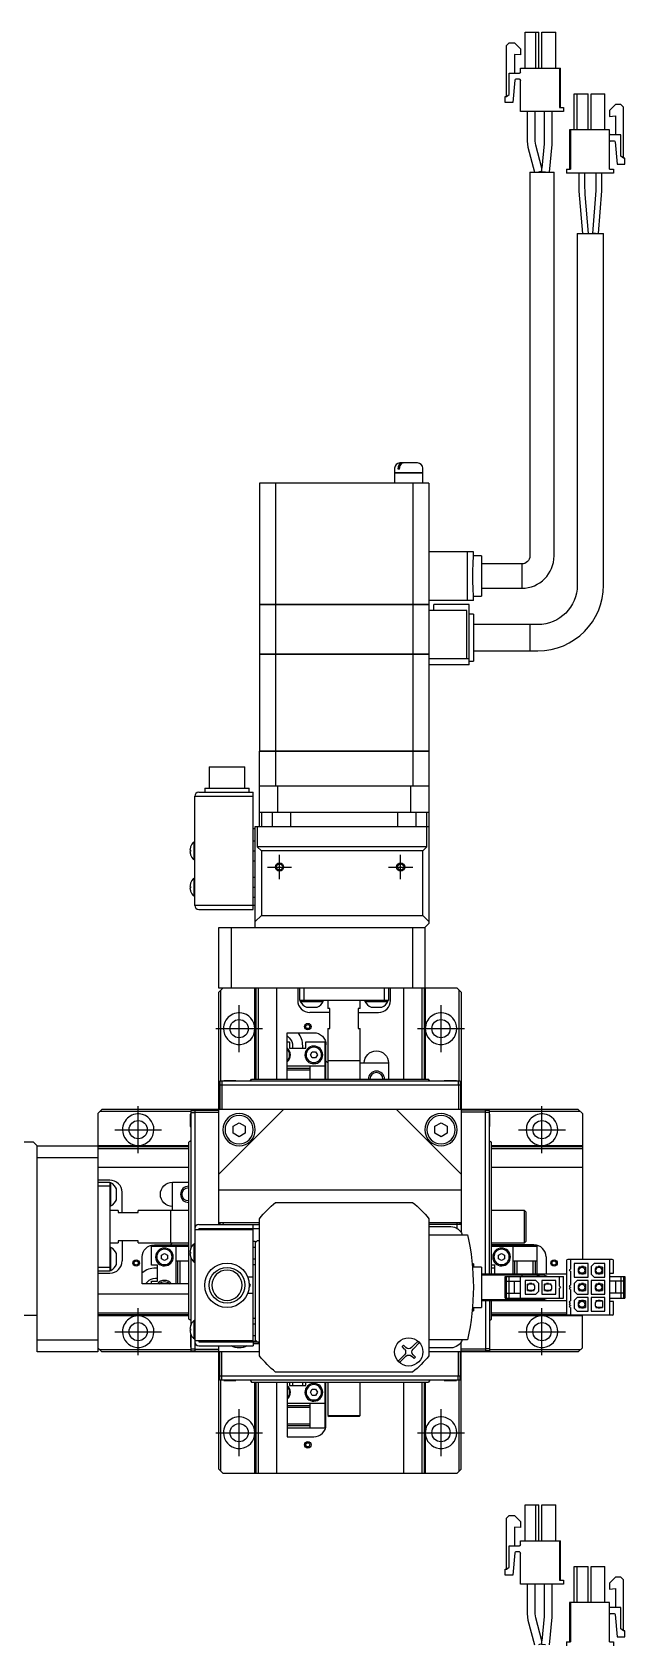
# Model space of a CAD drawing. Extents: x 0 to 1495, y -8 to 1173.
# Drawn here: x 587.5 to 734.2, y 774.3 to 1173.3 of the extents above; entities that cross this region are included whole.
import ezdxf

# ---------------------------------------------------------------- set-up
doc = ezdxf.new("R2010")
doc.units = 0
doc.header["$LTSCALE"] = 0.5
doc.linetypes.add('CENTER', pattern=[50.8, 31.75, -6.35, 6.35, -6.35])
for name, color, linetype in [('MSM_CENTER', 1, 'CENTER'), ('MSM_CONTINUOUS', 7, 'CONTINUOUS'), ('MSM_NARROW', 5, 'CONTINUOUS')]:
    doc.layers.add(name, color=color, linetype=linetype)

msp = doc.modelspace()

# ---------------------------------------------------------------- linework, layer by layer
at = {"layer": 'MSM_CENTER'}
for p, q in [((645.72, 966.73), (651.72, 966.73)), ((648.72, 963.73), (648.72, 969.73)), ((675.72, 966.73), (681.72, 966.73)), ((678.72, 963.73), (678.72, 969.73)), ((638.72, 920.93), (638.72, 932.53)), ((688.72, 920.93), (688.72, 932.53)), ((632.92, 926.73), (644.52, 926.73)), ((682.92, 926.73), (694.52, 926.73)), ((613.72, 895.93), (613.72, 907.53)), ((713.72, 895.93), (713.72, 907.53)), ((607.92, 901.73), (619.52, 901.73)), ((707.92, 901.73), (719.52, 901.73)), ((613.72, 845.93), (613.72, 857.53)), ((713.72, 845.93), (713.72, 857.53)), ((607.92, 851.73), (619.52, 851.73)), ((707.92, 851.73), (719.52, 851.73)), ((638.72, 820.93), (638.72, 832.53)), ((688.72, 820.93), (688.72, 832.53)), ((632.92, 826.73), (644.52, 826.73)), ((682.92, 826.73), (694.52, 826.73))]:
    msp.add_line(p, q, dxfattribs=at)
at = {"layer": 'MSM_CONTINUOUS'}
for p, q in [((709.52, 1164.43), (709.52, 1173.33)), ((709.52, 1164.43), (709.52, 1173.33)), ((709.52, 1173.33), (712.92, 1173.33)), ((712.17, 1164.43), (712.17, 1173.33)), ((712.92, 1164.43), (712.92, 1173.33)), ((713.72, 1164.43), (713.72, 1173.33)), ((713.72, 1164.43), (713.72, 1173.33)), ((713.72, 1173.33), (717.12, 1173.33)), ((717.12, 1164.43), (717.12, 1173.33)), ((704.92, 1170.03), (705.62, 1170.73)), ((704.92, 1170.03), (705.62, 1170.73)), ((704.92, 1157.43), (704.92, 1170.03)), ((704.92, 1157.43), (704.92, 1170.03)), ((705.62, 1170.73), (706.92, 1170.73)), ((706.92, 1170.73), (708.42, 1169.23)), ((708.42, 1167.73), (706.92, 1167.86)), ((706.92, 1167.86), (706.92, 1163.18)), ((708.42, 1167.73), (706.92, 1167.86)), ((708.42, 1169.23), (708.42, 1167.73)), ((705.62, 1157.93), (705.62, 1163.18)), ((705.62, 1163.18), (708.12, 1163.18)), ((705.62, 1157.93), (705.62, 1163.18)), ((707.03, 1161.49), (706.54, 1155.93)), ((708.12, 1161.68), (707.22, 1161.68)), ((708.42, 1163.48), (708.42, 1164.43)), ((708.42, 1164.43), (718.27, 1164.43)), ((708.42, 1163.48), (708.42, 1164.43)), ((708.42, 1163.48), (708.42, 1163.47)), ((708.42, 1153.73), (708.42, 1161.38)), ((708.42, 1161.38), (708.42, 1161.38)), ((708.42, 1153.73), (708.42, 1161.38)), ((718.02, 1164.43), (718.02, 1154.73)), ((718.27, 1154.73), (718.27, 1164.43)), ((704.62, 1155.93), (704.62, 1157.43)), ((704.62, 1157.43), (704.92, 1157.43)), ((704.62, 1155.93), (704.62, 1157.43)), ((704.92, 1157.43), (705.62, 1157.93)), ((704.92, 1157.43), (705.62, 1157.93)), ((721.72, 1158.08), (725.12, 1158.08)), ((721.72, 1149.18), (721.72, 1158.08)), ((722.47, 1149.18), (722.47, 1158.08)), ((725.12, 1149.18), (725.12, 1158.08)), ((725.92, 1158.08), (729.32, 1158.08)), ((725.92, 1149.18), (725.92, 1158.08)), ((729.32, 1149.18), (729.32, 1158.08)), ((706.54, 1155.93), (704.62, 1155.93)), ((719.02, 1153.73), (708.42, 1153.73)), ((710.05, 1153.73), (710.05, 1146.37)), ((712.05, 1146.37), (712.05, 1153.73)), ((714.25, 1153.73), (714.25, 1145.82)), ((716.25, 1145.82), (716.25, 1153.73)), ((718.02, 1154.73), (719.02, 1154.73)), ((719.02, 1154.73), (719.02, 1153.73)), ((731.92, 1155.48), (730.42, 1153.98)), ((730.42, 1153.98), (730.42, 1152.48)), ((733.22, 1155.48), (731.92, 1155.48)), ((733.92, 1154.78), (733.22, 1155.48)), ((733.92, 1142.18), (733.92, 1154.78)), ((730.42, 1152.48), (731.92, 1152.61)), ((731.92, 1152.61), (731.92, 1147.93)), ((710.05, 1146.37), (710.24, 1144.85)), ((712.18, 1145.36), (712.05, 1146.37)), ((713.66, 1139.67), (712.18, 1145.36)), ((714.25, 1145.73), (713.66, 1139.67)), ((714.25, 1145.82), (714.25, 1145.73)), ((715.58, 1138.73), (716.24, 1145.53)), ((716.24, 1145.53), (716.25, 1145.82)), ((730.42, 1149.18), (720.57, 1149.18)), ((720.57, 1149.18), (720.57, 1139.48)), ((720.82, 1149.18), (720.82, 1139.48)), ((730.42, 1139.48), (730.42, 1149.18)), ((733.22, 1147.93), (730.72, 1147.93)), ((730.72, 1146.43), (731.62, 1146.43)), ((731.82, 1146.24), (732.31, 1140.68)), ((733.22, 1142.68), (733.22, 1147.93)), ((710.24, 1144.85), (711.84, 1138.73)), ((733.92, 1142.18), (733.22, 1142.68)), ((734.22, 1142.18), (733.92, 1142.18)), ((734.22, 1140.68), (734.22, 1142.18)), ((710.72, 1138.73), (716.72, 1138.73)), ((710.72, 1138.73), (710.72, 1043.73)), ((713.72, 1138.95), (712.87, 1138.73)), ((713.59, 1138.91), (713.58, 1138.82)), ((714.57, 1138.73), (713.58, 1138.82)), ((713.72, 1138.95), (713.66, 1139.67)), ((716.72, 1043.73), (716.72, 1138.73)), ((719.82, 1139.48), (720.82, 1139.48)), ((719.82, 1139.48), (719.82, 1138.48)), ((731.42, 1138.48), (719.82, 1138.48)), ((722.85, 1138.48), (722.85, 1134.87)), ((724.35, 1135.85), (724.35, 1138.48)), ((727.05, 1138.48), (727.05, 1134.85)), ((728.55, 1134.85), (728.55, 1138.48)), ((730.42, 1139.48), (731.42, 1139.48)), ((731.42, 1139.48), (731.42, 1138.48)), ((732.31, 1140.68), (734.22, 1140.68)), ((722.88, 1134.02), (723.72, 1123.48)), ((724.45, 1133.21), (724.35, 1135.85)), ((727.02, 1134.16), (726.23, 1123.53)), ((727.73, 1123.48), (728.52, 1134.05)), ((725.22, 1123.53), (724.45, 1133.21)), ((722.47, 1123.48), (728.97, 1123.48)), ((722.47, 1123.48), (722.47, 1036.48)), ((726.97, 1123.48), (726.23, 1123.53)), ((726.23, 1123.53), (726.25, 1123.48)), ((728.97, 1036.48), (728.97, 1123.48)), ((682.92, 1066.73), (678.52, 1066.73)), ((685.72, 1061.73), (643.72, 1061.73)), ((643.72, 1061.73), (643.72, 1031.78)), ((647.75, 1061.73), (647.75, 1031.78)), ((677.22, 1065.43), (677.22, 1064.28)), ((684.22, 1064.28), (677.22, 1064.28)), ((684.22, 1064.23), (677.22, 1064.23)), ((677.22, 1064.23), (677.22, 1061.73)), ((677.27, 1064.28), (677.27, 1064.23)), ((678.08, 1065.23), (678.08, 1065.43)), ((678.43, 1065.23), (678.08, 1065.23)), ((678.43, 1065.23), (678.43, 1065.43)), ((681.7, 1061.73), (681.7, 1031.78)), ((684.17, 1064.23), (684.17, 1064.28)), ((684.22, 1064.28), (684.22, 1065.43)), ((684.22, 1061.73), (684.22, 1064.23)), ((685.72, 1061.73), (685.72, 1031.78)), ((696.72, 1044.73), (685.72, 1044.73)), ((695.29, 1032.73), (695.29, 1044.73)), ((696.72, 1043.73), (696.72, 1044.73)), ((698.72, 1043.73), (696.72, 1043.73)), ((698.72, 1043.73), (698.72, 1033.73)), ((708.72, 1041.73), (698.72, 1041.73)), ((708.72, 1041.73), (708.72, 1035.73)), ((696.72, 1032.73), (696.72, 1033.73)), ((696.72, 1033.73), (698.72, 1033.73)), ((698.72, 1035.73), (708.72, 1035.73)), ((643.72, 1031.78), (685.72, 1031.78)), ((643.72, 1031.73), (643.72, 1019.48)), ((643.72, 1031.73), (685.72, 1031.73)), ((643.77, 1031.78), (643.77, 1031.73)), ((647.75, 1031.73), (647.75, 1019.48)), ((648.01, 1031.78), (648.01, 1031.73)), ((681.44, 1031.78), (681.44, 1031.73)), ((681.7, 1031.73), (681.7, 1019.48)), ((685.67, 1031.78), (685.67, 1031.73)), ((696.72, 1032.73), (685.72, 1032.73)), ((685.72, 1031.73), (685.72, 995.48)), ((695.12, 1030.23), (685.72, 1030.23)), ((695.72, 1031.73), (686.92, 1031.73)), ((686.92, 1030.23), (686.92, 1031.73)), ((695.12, 1018.23), (695.12, 1030.23)), ((695.72, 1016.73), (695.72, 1031.73)), ((696.72, 1029.3), (695.72, 1029.3)), ((696.72, 1029.3), (696.72, 1017.66)), ((712.72, 1026.73), (696.72, 1026.73)), ((710.72, 1026.73), (710.72, 1020.23)), ((643.72, 1019.48), (685.72, 1019.48)), ((643.72, 1019.43), (643.72, 995.48)), ((643.72, 1019.43), (685.72, 1019.43)), ((643.77, 1019.48), (643.77, 1019.43)), ((647.75, 1019.43), (647.75, 995.48)), ((648.01, 1019.48), (648.01, 1019.43)), ((681.44, 1019.48), (681.44, 1019.43)), ((681.7, 1019.43), (681.7, 995.48)), ((685.67, 1019.48), (685.67, 1019.43)), ((695.72, 1018.23), (685.72, 1018.23)), ((695.72, 1017.66), (696.72, 1017.66)), ((696.72, 1020.23), (712.72, 1020.23)), ((695.72, 1016.73), (685.72, 1016.73)), ((643.72, 995.48), (685.72, 995.48)), ((643.72, 995.43), (685.72, 995.43)), ((643.72, 976.73), (643.72, 995.43)), ((643.77, 995.48), (643.77, 995.43)), ((647.75, 995.43), (647.75, 986.73)), ((648.01, 995.48), (648.01, 995.43)), ((681.44, 995.48), (681.44, 995.43)), ((681.7, 995.43), (681.7, 986.73)), ((685.67, 995.48), (685.67, 995.43)), ((685.72, 995.43), (685.72, 952.73)), ((631.3, 991.53), (640.15, 991.53)), ((631.3, 991.53), (631.3, 986.23)), ((640.15, 986.23), (640.15, 991.53)), ((630.22, 986.23), (641.22, 986.23)), ((630.22, 986.23), (630.22, 985.23)), ((641.22, 985.23), (641.22, 986.23)), ((685.72, 986.73), (643.72, 986.73)), ((648.22, 986.73), (648.22, 980.23)), ((681.22, 980.23), (681.22, 986.73)), ((627.72, 957.23), (627.72, 984.23)), ((627.72, 984.23), (642.22, 984.23)), ((628.72, 985.23), (642.22, 985.23)), ((642.22, 956.23), (642.22, 985.23)), ((685.72, 980.23), (643.72, 980.23)), ((644.22, 980.23), (644.22, 976.73)), ((646.99, 976.73), (646.99, 980.23)), ((651.46, 980.23), (651.46, 976.73)), ((677.99, 976.73), (677.99, 980.23)), ((682.46, 980.23), (682.46, 976.73)), ((685.22, 971.73), (685.22, 980.23)), ((642.22, 976.23), (642.72, 976.23)), ((642.72, 976.73), (685.72, 976.73)), ((642.72, 951.73), (642.72, 976.73)), ((643.22, 976.73), (643.22, 971.73)), ((626.54, 970.91), (626.69, 970.91)), ((626.69, 970.55), (626.54, 970.55)), ((626.69, 971.7), (626.69, 971.7)), ((626.69, 970.91), (626.69, 970.55)), ((626.69, 969.75), (626.69, 969.75)), ((627.54, 968.48), (627.54, 972.98)), ((627.72, 972.98), (627.54, 972.98)), ((642.22, 973.23), (642.72, 973.23)), ((642.22, 970.73), (642.72, 970.73)), ((643.22, 971.73), (644.22, 970.73)), ((685.22, 971.73), (643.22, 971.73)), ((644.22, 970.73), (644.22, 954.73)), ((684.22, 970.73), (644.22, 970.73)), ((684.22, 970.73), (685.22, 971.73)), ((684.22, 954.73), (684.22, 970.73)), ((627.54, 968.48), (627.72, 968.48)), ((642.22, 968.23), (642.72, 968.23)), ((626.54, 961.91), (626.69, 961.91)), ((626.69, 962.7), (626.69, 962.7)), ((626.69, 961.91), (626.69, 961.55)), ((627.54, 959.48), (627.54, 963.98)), ((627.72, 963.98), (627.54, 963.98)), ((642.22, 964.23), (642.72, 964.23)), ((626.69, 961.55), (626.54, 961.55)), ((626.69, 960.75), (626.69, 960.75)), ((627.54, 959.48), (627.72, 959.48)), ((642.22, 961.73), (642.72, 961.73)), ((642.22, 959.23), (642.72, 959.23)), ((642.72, 957.23), (627.72, 957.23)), ((628.72, 956.23), (642.22, 956.23)), ((642.72, 953.23), (644.22, 954.73)), ((644.22, 954.73), (684.22, 954.73)), ((684.22, 954.73), (685.72, 953.23)), ((633.72, 936.73), (633.72, 951.73)), ((633.72, 951.73), (684.72, 951.73)), ((636.72, 951.73), (636.72, 936.73)), ((681.72, 936.73), (681.72, 951.73)), ((684.72, 951.73), (685.72, 952.73)), ((684.72, 951.73), (684.72, 936.73)), ((692.72, 936.73), (633.72, 936.73)), ((634.72, 936.73), (633.72, 935.73)), ((633.72, 878.23), (633.72, 935.73)), ((634.22, 913.73), (634.22, 936.23)), ((642.62, 914.23), (642.62, 936.73)), ((642.92, 914.23), (642.92, 936.73)), ((643.43, 936.73), (643.43, 914.23)), ((648.02, 914.23), (648.02, 936.73)), ((653.22, 936.73), (653.22, 933.73)), ((653.72, 933.73), (653.72, 936.73)), ((654.72, 936.73), (654.72, 933.73)), ((674.72, 933.73), (674.72, 936.73)), ((675.72, 936.73), (675.72, 933.73)), ((676.22, 933.73), (676.22, 936.73)), ((679.43, 936.73), (679.43, 914.23)), ((684.02, 914.23), (684.02, 936.73)), ((684.52, 936.73), (684.52, 914.23)), ((684.82, 936.73), (684.82, 914.23)), ((693.72, 935.73), (692.72, 936.73)), ((693.22, 913.73), (693.22, 936.23)), ((693.72, 935.73), (693.72, 876.25)), ((675.72, 933.73), (653.72, 933.73)), ((653.87, 933.73), (653.87, 933.48)), ((653.87, 933.48), (659.57, 933.48)), ((655.39, 932.08), (658.06, 932.08)), ((661.22, 930.73), (656.22, 930.73)), ((659.57, 933.48), (659.57, 933.73)), ((660.72, 933.73), (660.72, 931.73)), ((661.22, 931.73), (660.72, 931.73)), ((661.22, 926.73), (661.22, 931.73)), ((668.72, 931.73), (668.22, 931.73)), ((668.22, 931.73), (668.22, 926.73)), ((668.22, 930.73), (673.22, 930.73)), ((668.72, 931.73), (668.72, 933.73)), ((669.87, 933.73), (669.87, 933.48)), ((669.87, 933.48), (675.57, 933.48)), ((671.39, 932.08), (674.06, 932.08)), ((675.57, 933.48), (675.57, 933.73)), ((660.72, 926.73), (661.22, 926.73)), ((660.72, 926.73), (660.72, 914.23)), ((668.22, 926.73), (668.72, 926.73)), ((668.72, 914.23), (668.72, 926.73)), ((650.6, 925.73), (657.22, 925.73)), ((650.6, 914.23), (650.6, 925.73)), ((650.6, 924.92), (651.1, 924.45)), ((650.6, 923.43), (651.22, 923.43)), ((651.22, 923.43), (651.22, 921.93)), ((651.22, 921.93), (655.22, 921.93)), ((651.97, 922.44), (651.97, 921.93)), ((654.47, 921.93), (654.47, 922.44)), ((655.22, 921.93), (655.22, 923.43)), ((655.22, 923.43), (659.92, 923.43)), ((657.12, 922.42), (657.12, 922.12)), ((657.18, 922.42), (657.18, 922.12)), ((657.2, 922.13), (657.2, 922.43)), ((659.92, 923.43), (659.92, 914.23)), ((660.02, 923.8), (660.02, 914.23)), ((660.22, 914.23), (660.22, 922.73)), ((656.36, 920.23), (656.79, 920.98)), ((656.79, 919.48), (656.36, 920.23)), ((656.79, 920.98), (657.66, 920.98)), ((657.66, 919.48), (656.79, 919.48)), ((657.66, 920.98), (658.09, 920.23)), ((658.09, 920.23), (657.66, 919.48)), ((660.22, 918.73), (660.72, 918.23)), ((668.72, 918.73), (660.72, 918.73)), ((668.72, 918.23), (675.72, 918.23)), ((675.72, 918.23), (675.72, 914.23)), ((641.49, 913.73), (641.79, 914.23)), ((641.79, 914.23), (685.65, 914.23)), ((659.92, 917.43), (650.6, 917.43)), ((650.6, 916.93), (656.22, 916.93)), ((656.22, 916.43), (650.6, 916.43)), ((656.22, 917.43), (656.22, 914.23)), ((685.95, 913.73), (685.65, 914.23)), ((633.92, 912.73), (633.92, 906.73)), ((693.52, 912.73), (633.92, 912.73)), ((633.97, 913.73), (633.97, 912.73)), ((693.47, 913.73), (633.97, 913.73)), ((634.42, 912.73), (634.42, 906.73)), ((634.47, 913.73), (634.47, 912.73)), ((637.92, 913.78), (634.92, 913.78)), ((634.92, 913.78), (634.92, 913.73)), ((637.92, 913.73), (637.92, 913.78)), ((692.52, 913.83), (689.52, 913.83)), ((689.52, 913.83), (689.52, 913.73)), ((692.52, 913.73), (692.52, 913.83)), ((692.97, 913.73), (692.97, 912.73)), ((693.02, 912.73), (693.02, 906.73)), ((693.47, 913.73), (693.47, 912.73)), ((693.52, 912.73), (693.52, 906.73)), ((604.72, 906.73), (603.72, 905.73)), ((626.72, 906.23), (604.22, 906.23)), ((722.72, 906.73), (604.72, 906.73)), ((626.72, 906.48), (626.72, 872.3)), ((626.72, 906.48), (627.72, 906.48)), ((626.72, 905.98), (627.72, 905.98)), ((627.72, 906.53), (627.72, 846.93)), ((627.72, 906.53), (633.72, 906.53)), ((627.72, 906.03), (633.72, 906.03)), ((633.72, 890.73), (649.72, 906.73)), ((677.72, 906.73), (693.72, 890.73)), ((699.72, 906.53), (693.72, 906.53)), ((699.72, 906.03), (693.72, 906.03)), ((699.72, 865.98), (699.72, 906.53)), ((700.72, 906.48), (699.72, 906.48)), ((700.72, 905.98), (699.72, 905.98)), ((700.72, 865.98), (700.72, 906.48)), ((723.22, 906.23), (700.72, 906.23)), ((723.72, 905.73), (722.72, 906.73)), ((603.72, 905.73), (603.72, 846.73)), ((626.62, 905.53), (626.62, 902.53)), ((626.72, 905.53), (626.62, 905.53)), ((626.62, 902.53), (626.72, 902.53)), ((637.22, 902.59), (638.72, 903.46)), ((637.22, 900.86), (637.22, 902.59)), ((638.72, 903.46), (640.22, 902.59)), ((640.22, 902.59), (640.22, 900.86)), ((687.22, 902.59), (688.72, 903.46)), ((687.22, 900.86), (687.22, 902.59)), ((688.72, 903.46), (690.22, 902.59)), ((690.22, 902.59), (690.22, 900.86)), ((700.77, 905.53), (700.72, 905.53)), ((700.72, 902.53), (700.77, 902.53)), ((700.77, 902.53), (700.77, 905.53)), ((723.72, 905.73), (723.72, 869.63)), ((545.02, 898.73), (587.72, 898.73)), ((588.72, 897.73), (587.72, 898.73)), ((626.72, 898.96), (626.22, 898.66)), ((626.22, 854.8), (626.22, 898.66)), ((638.72, 899.99), (637.22, 900.86)), ((640.22, 900.86), (638.72, 899.99)), ((688.72, 899.99), (687.22, 900.86)), ((690.22, 900.86), (688.72, 899.99)), ((700.72, 898.96), (701.22, 898.66)), ((701.22, 865.98), (701.22, 898.66)), ((588.72, 846.73), (588.72, 897.73)), ((588.72, 897.73), (603.72, 897.73)), ((603.72, 894.73), (588.72, 894.73)), ((603.72, 897.83), (626.22, 897.83)), ((603.72, 897.53), (626.22, 897.53)), ((626.22, 897.02), (603.72, 897.02)), ((701.22, 897.83), (723.72, 897.83)), ((701.22, 897.53), (723.72, 897.53)), ((723.72, 897.02), (701.22, 897.02)), ((603.72, 892.43), (626.22, 892.43)), ((701.22, 892.43), (723.72, 892.43)), ((606.72, 889.23), (603.72, 889.23)), ((603.72, 888.73), (606.72, 888.73)), ((606.72, 887.73), (603.72, 887.73)), ((606.72, 888.73), (606.72, 866.73)), ((606.97, 888.58), (606.72, 888.58)), ((606.97, 882.88), (606.97, 888.58)), ((608.37, 884.39), (608.37, 887.06)), ((609.72, 881.23), (609.72, 886.23)), ((622.22, 881.73), (622.22, 888.73)), ((622.22, 888.73), (626.22, 888.73)), ((693.72, 886.73), (633.72, 886.73)), ((606.72, 882.88), (606.97, 882.88)), ((647.75, 883.73), (681.7, 883.73)), ((608.72, 881.73), (606.72, 881.73)), ((608.72, 881.73), (608.72, 881.23)), ((608.72, 881.23), (613.72, 881.23)), ((613.72, 881.23), (613.72, 881.73)), ((626.22, 881.73), (613.72, 881.73)), ((621.72, 881.73), (621.72, 873.73)), ((628.72, 878.23), (643.72, 878.23)), ((633.72, 878.73), (643.72, 878.73)), ((634.72, 878.23), (634.93, 878.73)), ((642.22, 877.23), (642.22, 878.23)), ((643.72, 878.43), (643.42, 878.73)), ((643.72, 845.75), (643.72, 879.7)), ((685.72, 879.7), (685.72, 845.75)), ((685.72, 878.73), (693.72, 878.73)), ((693.72, 878.23), (685.72, 878.23)), ((692.52, 878.73), (692.72, 878.23)), ((692.72, 877.28), (692.72, 878.23)), ((709.42, 881.73), (701.22, 881.73)), ((709.42, 873.73), (709.42, 881.73)), ((709.72, 881.43), (709.42, 881.73)), ((709.72, 881.43), (709.72, 874.03)), ((613.72, 874.23), (608.72, 874.23)), ((608.72, 874.23), (608.72, 873.73)), ((609.72, 874.23), (609.72, 869.23)), ((613.72, 873.73), (613.72, 874.23)), ((627.72, 877.03), (642.22, 877.03)), ((628.72, 877.23), (643.72, 877.23)), ((628.72, 877.23), (628.72, 877.03)), ((633.72, 877.03), (633.72, 877.23)), ((634.72, 877.23), (634.52, 877.03)), ((642.22, 849.43), (642.22, 877.03)), ((642.22, 874.11), (642.72, 874.11)), ((643.22, 874.23), (642.72, 873.73)), ((642.72, 874.11), (642.72, 849.34)), ((643.72, 874.23), (643.22, 874.23)), ((685.72, 877.73), (691.14, 877.73)), ((685.72, 875.73), (695.29, 875.73)), ((709.42, 873.73), (709.72, 874.03)), ((606.72, 873.73), (608.72, 873.73)), ((606.97, 872.58), (606.72, 872.58)), ((606.97, 866.88), (606.97, 872.58)), ((608.37, 868.39), (608.37, 871.06)), ((613.72, 873.73), (626.22, 873.73)), ((614.72, 863.6), (614.72, 870.23)), ((616.65, 873.03), (626.22, 873.03)), ((617.02, 868.23), (617.02, 872.93)), ((617.02, 872.93), (626.22, 872.93)), ((617.72, 873.23), (626.22, 873.23)), ((618.32, 870.2), (618.02, 870.2)), ((618.03, 870.18), (618.33, 870.18)), ((618.03, 870.12), (618.33, 870.12)), ((619.47, 870.66), (620.22, 871.09)), ((619.47, 869.79), (619.47, 870.66)), ((620.22, 871.09), (620.97, 870.66)), ((620.97, 870.66), (620.97, 869.79)), ((621.72, 873.23), (622.22, 873.73)), ((623.02, 872.93), (623.02, 863.6)), ((626.54, 871.41), (626.69, 871.41)), ((626.69, 871.05), (626.54, 871.05)), ((626.69, 872.2), (626.69, 872.2)), ((626.69, 871.41), (626.69, 871.05)), ((626.69, 870.25), (626.69, 870.25)), ((626.72, 870.15), (626.72, 853.3)), ((627.54, 868.98), (627.54, 873.48)), ((627.72, 873.48), (627.54, 873.48)), ((642.22, 872.67), (642.72, 872.67)), ((701.22, 873.73), (709.42, 873.73)), ((711.72, 873.23), (701.22, 873.23)), ((701.22, 873.03), (712.8, 873.03)), ((701.22, 872.93), (712.52, 872.93)), ((701.82, 870.2), (701.52, 870.2)), ((701.53, 870.18), (701.83, 870.18)), ((701.53, 870.12), (701.83, 870.12)), ((702.97, 870.66), (703.72, 871.09)), ((702.97, 869.79), (702.97, 870.66)), ((703.72, 871.09), (704.47, 870.66)), ((704.47, 870.66), (704.47, 869.79)), ((706.52, 872.93), (706.52, 865.98)), ((712.52, 865.98), (712.52, 872.93)), ((714.72, 870.23), (714.72, 865.98)), ((603.72, 867.73), (606.72, 867.73)), ((606.72, 866.73), (603.72, 866.73)), ((603.72, 866.23), (606.72, 866.23)), ((606.72, 866.88), (606.97, 866.88)), ((618.52, 868.23), (617.02, 868.23)), ((618.52, 867.48), (618.01, 867.48)), ((618.52, 864.23), (618.52, 868.23)), ((620.22, 869.36), (619.47, 869.79)), ((620.97, 869.79), (620.22, 869.36)), ((623.02, 869.23), (626.22, 869.23)), ((623.52, 863.6), (623.52, 869.23)), ((624.02, 869.23), (624.02, 863.6)), ((627.54, 868.98), (627.72, 868.98)), ((642.22, 869.78), (642.72, 869.78)), ((642.22, 868.34), (642.72, 868.34)), ((696.72, 868.55), (696.44, 868.55)), ((698.72, 867.73), (696.51, 867.73)), ((696.72, 868.55), (696.72, 867.73)), ((698.72, 867.73), (698.72, 857.73)), ((702.02, 868.23), (701.22, 868.23)), ((701.51, 867.48), (701.22, 867.47)), ((702.02, 867.48), (701.51, 867.48)), ((702.02, 865.98), (702.02, 868.23)), ((703.72, 869.36), (702.97, 869.79)), ((704.47, 869.79), (703.72, 869.36)), ((706.52, 869.23), (712.52, 869.23)), ((707.02, 865.98), (707.02, 869.23)), ((707.52, 869.23), (707.52, 865.98)), ((711.52, 865.98), (711.52, 869.23)), ((712.02, 869.23), (712.02, 865.98)), ((719.82, 869.33), (719.82, 856.13)), ((731.12, 869.63), (720.12, 869.63)), ((720.82, 869.63), (720.82, 867.18)), ((720.82, 866.68), (720.82, 863.25)), ((721.72, 868.63), (721.72, 865.23)), ((725.12, 868.63), (721.72, 868.63)), ((723.1, 867.68), (722.72, 867.3)), ((722.72, 867.3), (722.72, 866.55)), ((722.72, 866.55), (723.1, 866.18)), ((723.47, 867.73), (722.82, 867.73)), ((722.82, 867.73), (722.82, 867.4)), ((722.82, 866.45), (722.82, 866.13)), ((722.82, 866.13), (723.47, 866.13)), ((722.88, 866.71), (723.01, 866.26)), ((724.47, 867.68), (723.1, 867.68)), ((723.1, 866.18), (724.47, 866.18)), ((723.97, 867.83), (723.47, 867.83)), ((723.47, 867.83), (723.47, 867.68)), ((723.47, 866.18), (723.47, 866.03)), ((723.47, 866.03), (723.97, 866.03)), ((723.97, 867.83), (723.97, 867.68)), ((724.47, 867.73), (723.97, 867.73)), ((723.97, 866.03), (723.97, 866.18)), ((723.97, 866.13), (724.47, 866.13)), ((724.47, 866.61), (724.32, 867.14)), ((724.47, 867.73), (724.47, 866.13)), ((725.12, 865.23), (725.12, 868.63)), ((726.67, 868.63), (725.92, 867.88)), ((725.92, 867.88), (725.92, 865.98)), ((729.32, 868.63), (726.67, 868.63)), ((727.3, 867.68), (726.92, 867.3)), ((726.92, 867.3), (726.92, 866.55)), ((727.08, 867.13), (726.92, 866.58)), ((726.92, 866.55), (727.3, 866.18)), ((727.67, 867.73), (727.02, 867.73)), ((727.02, 867.73), (727.02, 867.4)), ((727.02, 866.45), (727.02, 866.13)), ((727.02, 866.13), (727.67, 866.13)), ((728.67, 867.68), (727.3, 867.68)), ((727.3, 866.18), (728.67, 866.18)), ((728.17, 867.83), (727.67, 867.83)), ((727.67, 867.83), (727.67, 867.68)), ((727.67, 866.18), (727.67, 866.03)), ((727.67, 866.03), (728.17, 866.03)), ((728.17, 867.83), (728.17, 867.68)), ((728.67, 867.73), (728.17, 867.73)), ((728.17, 866.03), (728.17, 866.18)), ((728.17, 866.13), (728.67, 866.13)), ((728.37, 866.18), (728.52, 866.72)), ((728.67, 867.73), (728.67, 866.13)), ((729.32, 865.23), (729.32, 868.63)), ((730.42, 869.63), (730.42, 855.83)), ((730.42, 866.23), (731.42, 866.23)), ((731.42, 866.23), (731.42, 869.33)), ((626.22, 863.6), (614.72, 863.6)), ((615.53, 863.6), (616, 864.11)), ((617.02, 863.6), (617.02, 864.23)), ((617.02, 864.23), (618.52, 864.23)), ((618.01, 864.98), (618.52, 864.98)), ((642.22, 865.23), (640.85, 865.23)), ((641.5, 863.23), (641.2, 863.74)), ((641.2, 862.71), (641.5, 863.23)), ((719.82, 865.98), (698.72, 865.98)), ((713.72, 865.73), (698.72, 865.73)), ((704.62, 860.03), (704.62, 865.43)), ((704.62, 865.43), (719.02, 865.43)), ((704.92, 860.03), (704.92, 865.43)), ((704.92, 864.23), (708.42, 864.23)), ((705.62, 860.03), (705.62, 865.43)), ((706.92, 861.23), (706.92, 864.23)), ((708.42, 860.03), (708.42, 865.43)), ((708.72, 865.73), (708.72, 865.43)), ((712.17, 864.43), (709.52, 864.43)), ((709.52, 864.43), (709.52, 861.03)), ((710.67, 863.53), (710.17, 863.53)), ((710.17, 861.93), (710.17, 863.53)), ((711.55, 863.48), (710.17, 863.48)), ((711.17, 863.63), (710.67, 863.63)), ((710.67, 863.48), (710.67, 863.63)), ((710.72, 865.98), (710.72, 865.73)), ((711.17, 863.48), (711.17, 863.63)), ((711.82, 863.53), (711.17, 863.53)), ((711.92, 863.1), (711.55, 863.48)), ((711.55, 861.98), (711.92, 862.35)), ((711.82, 863.2), (711.82, 863.53)), ((711.82, 861.93), (711.82, 862.25)), ((711.92, 862.35), (711.92, 863.1)), ((712.92, 863.68), (712.17, 864.43)), ((712.92, 861.78), (712.92, 863.68)), ((717.12, 864.43), (713.72, 864.43)), ((713.72, 864.43), (713.72, 861.03)), ((714.87, 863.53), (714.37, 863.53)), ((714.37, 861.93), (714.37, 863.53)), ((715.75, 863.48), (714.37, 863.48)), ((715.37, 863.63), (714.87, 863.63)), ((714.87, 863.48), (714.87, 863.63)), ((715.37, 863.48), (715.37, 863.63)), ((716.02, 863.53), (715.37, 863.53)), ((716.12, 863.1), (715.75, 863.48)), ((715.75, 861.98), (716.12, 862.35)), ((716.02, 863.2), (716.02, 863.53)), ((716.02, 861.93), (716.02, 862.25)), ((716.12, 862.35), (716.12, 863.1)), ((717.12, 861.03), (717.12, 864.43)), ((718.02, 862.98), (718.02, 865.43)), ((718.02, 860.03), (718.02, 862.48)), ((719.02, 860.03), (719.02, 865.43)), ((720.82, 862.75), (720.82, 862.7)), ((720.82, 862.2), (720.82, 859.33)), ((721.72, 865.23), (725.12, 865.23)), ((722.47, 864.43), (721.72, 863.68)), ((721.72, 863.68), (721.72, 861.78)), ((725.12, 864.43), (722.47, 864.43)), ((723.1, 863.48), (722.72, 863.1)), ((722.72, 863.1), (722.72, 862.35)), ((722.72, 862.35), (723.1, 861.98)), ((722.82, 863.53), (722.82, 863.2)), ((723.47, 863.53), (722.82, 863.53)), ((722.82, 862.25), (722.82, 861.93)), ((724.47, 863.48), (723.1, 863.48)), ((723.97, 863.63), (723.47, 863.63)), ((723.47, 863.63), (723.47, 863.48)), ((723.97, 863.63), (723.97, 863.48)), ((724.47, 863.53), (723.97, 863.53)), ((724.47, 863.47), (724.39, 863.48)), ((724.47, 863.53), (724.47, 861.93)), ((725.12, 861.03), (725.12, 864.43)), ((725.92, 865.98), (726.67, 865.23)), ((729.32, 864.43), (725.92, 864.43)), ((725.92, 864.43), (725.92, 861.03)), ((726.67, 865.23), (729.32, 865.23)), ((727.3, 863.48), (726.92, 863.1)), ((726.92, 863.1), (726.92, 862.35)), ((726.92, 862.35), (727.3, 861.98)), ((727.67, 863.53), (727.02, 863.53)), ((727.02, 863.53), (727.02, 863.2)), ((727.02, 862.25), (727.02, 861.93)), ((728.67, 863.48), (727.3, 863.48)), ((728.17, 863.63), (727.67, 863.63)), ((727.67, 863.63), (727.67, 863.48)), ((728.17, 863.63), (728.17, 863.48)), ((728.67, 863.53), (728.17, 863.53)), ((728.67, 863.53), (728.67, 861.93)), ((729.32, 861.03), (729.32, 864.43)), ((730.42, 865.43), (734.22, 865.43)), ((733.92, 864.23), (730.42, 864.23)), ((731.92, 864.23), (731.92, 861.23)), ((733.22, 865.43), (733.22, 860.03)), ((733.92, 865.43), (733.92, 860.03)), ((734.22, 865.43), (734.22, 860.03)), ((626.22, 861.02), (603.72, 861.02)), ((640.85, 861.23), (642.22, 861.23)), ((698.72, 859.73), (713.72, 859.73)), ((698.72, 859.48), (719.82, 859.48)), ((699.72, 859.48), (699.72, 846.93)), ((700.72, 859.48), (700.72, 846.98)), ((701.22, 854.8), (701.22, 859.48)), ((704.62, 860.03), (719.02, 860.03)), ((704.92, 861.23), (708.42, 861.23)), ((708.72, 860.03), (708.72, 859.73)), ((709.52, 861.03), (712.17, 861.03)), ((710.17, 861.98), (711.55, 861.98)), ((710.17, 861.93), (710.67, 861.93)), ((710.67, 861.98), (710.67, 861.83)), ((710.67, 861.83), (711.17, 861.83)), ((710.72, 859.73), (710.72, 859.48)), ((711.17, 861.83), (711.17, 861.98)), ((711.17, 861.93), (711.82, 861.93)), ((712.17, 861.03), (712.92, 861.78)), ((713.72, 861.03), (717.12, 861.03)), ((714.37, 861.98), (715.75, 861.98)), ((714.37, 861.93), (714.87, 861.93)), ((714.87, 861.98), (714.87, 861.83)), ((714.87, 861.83), (715.37, 861.83)), ((715.37, 861.83), (715.37, 861.98)), ((715.37, 861.93), (716.02, 861.93)), ((720.82, 858.83), (720.82, 858.78)), ((720.82, 858.28), (720.82, 858.23)), ((721.72, 861.78), (722.47, 861.03)), ((722.47, 860.23), (721.72, 859.48)), ((721.72, 859.48), (721.72, 857.58)), ((722.47, 861.03), (725.12, 861.03)), ((725.12, 860.23), (722.47, 860.23)), ((722.82, 859), (722.72, 858.9)), ((722.72, 858.9), (722.72, 858.15)), ((722.72, 858.15), (723.1, 857.78)), ((722.82, 861.93), (723.47, 861.93)), ((723.47, 859.33), (722.82, 859.33)), ((722.82, 859.33), (722.82, 859)), ((723.1, 859.28), (722.82, 859)), ((722.82, 858.05), (722.82, 857.73)), ((722.88, 858.74), (723.01, 859.19)), ((723.1, 861.98), (724.47, 861.98)), ((724.47, 859.28), (723.1, 859.28)), ((723.47, 861.98), (723.47, 861.83)), ((723.47, 861.83), (723.97, 861.83)), ((723.97, 859.43), (723.47, 859.43)), ((723.47, 859.43), (723.47, 859.28)), ((723.97, 861.83), (723.97, 861.98)), ((723.97, 861.93), (724.47, 861.93)), ((723.97, 859.43), (723.97, 859.28)), ((724.47, 859.33), (723.97, 859.33)), ((724.47, 858.84), (724.32, 858.31)), ((724.47, 861.98), (724.39, 861.98)), ((724.47, 859.33), (724.47, 857.73)), ((725.12, 856.83), (725.12, 860.23)), ((725.92, 861.03), (729.32, 861.03)), ((729.32, 860.23), (725.92, 860.23)), ((725.92, 860.23), (725.92, 856.83)), ((727.3, 859.28), (726.92, 858.9)), ((726.92, 858.9), (726.92, 858.15)), ((726.92, 858.15), (727.3, 857.78)), ((727.02, 861.93), (727.67, 861.93)), ((727.67, 859.33), (727.02, 859.33)), ((727.02, 859.33), (727.02, 859)), ((727.02, 858.05), (727.02, 857.73)), ((727.3, 861.98), (728.67, 861.98)), ((728.67, 859.28), (727.3, 859.28)), ((727.67, 861.98), (727.67, 861.83)), ((727.67, 861.83), (728.17, 861.83)), ((728.17, 859.43), (727.67, 859.43)), ((727.67, 859.43), (727.67, 859.28)), ((728.17, 861.83), (728.17, 861.98)), ((728.17, 861.93), (728.67, 861.93)), ((728.17, 859.43), (728.17, 859.28)), ((728.67, 859.33), (728.17, 859.33)), ((728.67, 859.33), (728.67, 857.73)), ((729.32, 856.83), (729.32, 860.23)), ((733.92, 861.23), (730.42, 861.23)), ((730.42, 860.03), (734.22, 860.03)), ((731.42, 859.23), (730.42, 859.23)), ((731.42, 856.13), (731.42, 859.23)), ((588.72, 855.73), (563.72, 855.73)), ((603.72, 856.43), (626.22, 856.43)), ((626.22, 855.93), (603.72, 855.93)), ((626.22, 855.63), (603.72, 855.63)), ((626.72, 854.5), (626.22, 854.8)), ((627.54, 849.98), (627.54, 854.48)), ((627.72, 854.48), (627.54, 854.48)), ((642.22, 855.11), (642.72, 855.11)), ((696.44, 856.91), (696.72, 856.91)), ((696.51, 857.73), (698.72, 857.73)), ((696.72, 857.73), (696.72, 856.91)), ((700.72, 854.5), (701.22, 854.8)), ((701.22, 856.43), (719.82, 856.43)), ((719.9, 855.93), (701.22, 855.93)), ((723.72, 855.63), (701.22, 855.63)), ((731.12, 855.83), (720.12, 855.83)), ((720.82, 857.73), (720.82, 855.83)), ((721.72, 857.58), (722.47, 856.83)), ((722.47, 856.83), (725.12, 856.83)), ((722.82, 857.73), (723.47, 857.73)), ((723.1, 857.78), (724.47, 857.78)), ((723.47, 857.78), (723.47, 857.63)), ((723.47, 857.63), (723.97, 857.63)), ((723.72, 857.78), (723.72, 857.79)), ((723.72, 847.73), (723.72, 855.83)), ((723.97, 857.63), (723.97, 857.78)), ((723.97, 857.73), (724.47, 857.73)), ((725.92, 856.83), (729.32, 856.83)), ((727.02, 857.73), (727.67, 857.73)), ((727.3, 857.78), (728.67, 857.78)), ((727.67, 857.78), (727.67, 857.63)), ((727.67, 857.63), (728.17, 857.63)), ((728.17, 857.63), (728.17, 857.78)), ((728.17, 857.73), (728.67, 857.73)), ((626.54, 852.41), (626.69, 852.41)), ((626.69, 852.05), (626.54, 852.05)), ((626.67, 850.93), (626.67, 847.93)), ((626.72, 850.93), (626.67, 850.93)), ((626.69, 853.2), (626.69, 853.2)), ((626.69, 852.41), (626.69, 852.05)), ((626.69, 851.25), (626.69, 851.25)), ((626.72, 851.15), (626.72, 846.98)), ((642.22, 853.67), (642.72, 853.67)), ((642.22, 850.78), (642.72, 850.78)), ((700.82, 850.93), (700.72, 850.93)), ((700.82, 847.93), (700.82, 850.93)), ((588.72, 849.73), (603.72, 849.73)), ((603.72, 846.73), (588.72, 846.73)), ((603.72, 847.73), (604.72, 846.73)), ((626.72, 847.23), (604.22, 847.23)), ((643.72, 846.73), (604.72, 846.73)), ((626.67, 847.93), (626.72, 847.93)), ((626.72, 847.48), (627.72, 847.48)), ((626.72, 846.98), (627.72, 846.98)), ((627.54, 849.98), (627.72, 849.98)), ((642.22, 849.43), (627.72, 849.43)), ((627.72, 847.43), (633.72, 847.43)), ((627.72, 846.93), (633.72, 846.93)), ((628.72, 849.43), (628.72, 849.23)), ((628.72, 849.34), (642.72, 849.34)), ((628.72, 849.23), (643.72, 849.23)), ((628.72, 848.23), (642.22, 848.23)), ((633.72, 849.34), (633.72, 849.23)), ((633.72, 817.73), (633.72, 848.23)), ((633.92, 840.73), (633.92, 846.73)), ((634.42, 849.23), (634.31, 849.34)), ((634.42, 840.73), (634.42, 846.73)), ((634.47, 849.33), (634.46, 849.34)), ((643.12, 849.33), (634.47, 849.33)), ((642.22, 849.23), (642.22, 848.23)), ((643.72, 848.73), (642.22, 848.73)), ((642.72, 849.73), (643.72, 848.73)), ((679.06, 848.03), (679.42, 848.39)), ((679.66, 847.43), (679.06, 848.03)), ((679.42, 848.39), (680.02, 847.79)), ((681.43, 847.79), (682.09, 848.45)), ((683.37, 849.02), (681.79, 847.43)), ((682.09, 848.45), (683.02, 849.37)), ((695.29, 849.73), (685.72, 849.73)), ((691.14, 847.73), (685.72, 847.73)), ((722.72, 846.73), (685.72, 846.73)), ((693.02, 840.73), (693.02, 846.73)), ((693.52, 840.73), (693.52, 846.73)), ((693.72, 817.73), (693.72, 849.2)), ((699.72, 847.43), (693.72, 847.43)), ((699.72, 846.93), (693.72, 846.93)), ((700.72, 847.48), (699.72, 847.48)), ((700.72, 846.98), (699.72, 846.98)), ((700.72, 847.93), (700.82, 847.93)), ((723.22, 847.23), (700.72, 847.23)), ((722.72, 846.73), (723.72, 847.73)), ((678.08, 844.43), (679.66, 846.02)), ((680.02, 845.66), (678.43, 844.08)), ((682.03, 845.06), (681.43, 845.66)), ((681.79, 846.02), (682.39, 845.42)), ((682.39, 845.42), (682.03, 845.06)), ((693.52, 840.73), (633.92, 840.73)), ((633.97, 839.73), (633.97, 840.73)), ((693.47, 839.73), (633.97, 839.73)), ((634.22, 817.23), (634.22, 839.73)), ((634.47, 839.73), (634.47, 840.73)), ((634.92, 839.73), (634.92, 839.63)), ((634.92, 839.63), (637.92, 839.63)), ((637.92, 839.63), (637.92, 839.73)), ((641.49, 839.73), (641.79, 839.23)), ((641.79, 839.23), (685.65, 839.23)), ((642.62, 816.73), (642.62, 839.23)), ((642.92, 816.73), (642.92, 839.23)), ((643.43, 839.23), (643.43, 816.73)), ((681.7, 841.73), (647.75, 841.73)), ((648.02, 816.73), (648.02, 839.23)), ((650.6, 839.23), (650.6, 825.73)), ((651.22, 839.23), (651.22, 838.43)), ((651.22, 838.43), (655.22, 838.43)), ((651.96, 839.23), (651.97, 838.94)), ((651.97, 838.94), (651.97, 838.43)), ((654.47, 838.94), (654.47, 839.23)), ((654.47, 838.43), (654.47, 838.94)), ((655.22, 838.43), (655.22, 839.23)), ((657.12, 838.92), (657.12, 838.62)), ((657.18, 838.92), (657.18, 838.62)), ((657.2, 838.63), (657.2, 838.93)), ((659.92, 839.23), (659.92, 827.93)), ((660.02, 839.23), (660.02, 827.65)), ((660.22, 828.73), (660.22, 839.23)), ((660.72, 839.23), (660.72, 831.03)), ((668.72, 831.03), (668.72, 839.23)), ((679.43, 839.23), (679.43, 816.73)), ((684.02, 816.73), (684.02, 839.23)), ((684.52, 839.23), (684.52, 816.73)), ((684.82, 839.23), (684.82, 816.73)), ((685.95, 839.73), (685.65, 839.23)), ((689.52, 839.73), (689.52, 839.68)), ((689.52, 839.68), (692.52, 839.68)), ((692.52, 839.68), (692.52, 839.73)), ((692.97, 839.73), (692.97, 840.73)), ((693.22, 817.23), (693.22, 839.73)), ((693.47, 839.73), (693.47, 840.73)), ((656.36, 836.73), (656.79, 837.48)), ((656.79, 835.98), (656.36, 836.73)), ((656.79, 837.48), (657.66, 837.48)), ((657.66, 835.98), (656.79, 835.98)), ((657.66, 837.48), (658.09, 836.73)), ((658.09, 836.73), (657.66, 835.98)), ((659.92, 833.93), (650.6, 833.93)), ((650.6, 833.43), (656.22, 833.43)), ((656.22, 832.93), (650.6, 832.93)), ((656.22, 833.93), (656.22, 827.93)), ((660.72, 831.03), (668.72, 831.03)), ((660.72, 831.03), (661.02, 830.73)), ((668.42, 830.73), (661.02, 830.73)), ((668.42, 830.73), (668.72, 831.03)), ((650.6, 828.93), (656.22, 828.93)), ((656.22, 828.43), (650.6, 828.43)), ((650.6, 827.93), (659.92, 827.93)), ((650.6, 825.73), (657.22, 825.73)), ((633.72, 817.73), (634.72, 816.73)), ((634.72, 816.73), (692.72, 816.73)), ((692.72, 816.73), (693.72, 817.73)), ((704.92, 805.56), (705.62, 806.26)), ((704.92, 805.56), (705.62, 806.26)), ((705.62, 806.26), (706.92, 806.26)), ((706.92, 806.26), (708.42, 804.76)), ((709.52, 799.96), (709.52, 808.86)), ((709.52, 799.96), (709.52, 808.86)), ((709.52, 808.86), (712.92, 808.86)), ((712.17, 799.96), (712.17, 808.86)), ((712.92, 799.96), (712.92, 808.86)), ((713.72, 799.96), (713.72, 808.86)), ((713.72, 799.96), (713.72, 808.86)), ((713.72, 808.86), (717.12, 808.86)), ((717.12, 799.96), (717.12, 808.86)), ((704.92, 792.96), (704.92, 805.56)), ((704.92, 792.96), (704.92, 805.56)), ((708.42, 803.26), (706.92, 803.39)), ((706.92, 803.39), (706.92, 798.71)), ((708.42, 803.26), (706.92, 803.39)), ((708.42, 804.76), (708.42, 803.26)), ((705.62, 793.46), (705.62, 798.71)), ((705.62, 798.71), (708.12, 798.71)), ((705.62, 793.46), (705.62, 798.71)), ((708.42, 799.01), (708.42, 799.96)), ((708.42, 799.96), (718.27, 799.96)), ((708.42, 799.01), (708.42, 799.96)), ((708.42, 799.01), (708.42, 799)), ((718.02, 799.96), (718.02, 790.26)), ((718.27, 790.26), (718.27, 799.96)), ((707.03, 797.02), (706.54, 791.46)), ((708.12, 797.21), (707.22, 797.21)), ((708.42, 789.26), (708.42, 796.91)), ((708.42, 796.91), (708.42, 796.91)), ((708.42, 789.26), (708.42, 796.91)), ((704.62, 791.46), (704.62, 792.96)), ((704.62, 792.96), (704.92, 792.96)), ((704.62, 791.46), (704.62, 792.96)), ((706.54, 791.46), (704.62, 791.46)), ((704.92, 792.96), (705.62, 793.46)), ((704.92, 792.96), (705.62, 793.46)), ((718.02, 790.26), (719.02, 790.26)), ((719.02, 790.26), (719.02, 789.26)), ((721.72, 793.61), (725.12, 793.61)), ((721.72, 784.71), (721.72, 793.61)), ((722.47, 784.71), (722.47, 793.61)), ((725.12, 784.71), (725.12, 793.61)), ((725.92, 784.71), (725.92, 793.61)), ((725.92, 793.61), (729.32, 793.61)), ((729.32, 784.71), (729.32, 793.61)), ((731.92, 791.01), (730.42, 789.51)), ((733.22, 791.01), (731.92, 791.01)), ((733.92, 790.31), (733.22, 791.01)), ((733.92, 777.71), (733.92, 790.31)), ((719.02, 789.26), (708.42, 789.26)), ((710.05, 789.26), (710.05, 781.9)), ((712.05, 781.9), (712.05, 789.26)), ((714.25, 789.26), (714.25, 781.35)), ((716.25, 781.35), (716.25, 789.26)), ((730.42, 789.51), (730.42, 788.01)), ((730.42, 788.01), (731.92, 788.14)), ((731.92, 788.14), (731.92, 783.46)), ((730.42, 784.71), (720.57, 784.71)), ((720.57, 784.71), (720.57, 775.01)), ((720.82, 784.71), (720.82, 775.01)), ((730.42, 775.01), (730.42, 784.71)), ((733.22, 783.46), (730.72, 783.46)), ((733.22, 778.21), (733.22, 783.46)), ((710.05, 781.9), (710.24, 780.38)), ((710.24, 780.38), (711.84, 774.26)), ((712.18, 780.89), (712.05, 781.9)), ((713.66, 775.2), (712.18, 780.89)), ((714.25, 781.26), (713.66, 775.2)), ((714.25, 781.35), (714.25, 781.26)), ((715.58, 774.26), (716.24, 781.06)), ((716.24, 781.06), (716.25, 781.35)), ((730.72, 781.96), (731.62, 781.96)), ((731.82, 781.77), (732.31, 776.21)), ((733.92, 777.71), (733.22, 778.21)), ((713.72, 774.48), (712.87, 774.26)), ((713.59, 774.44), (713.58, 774.35)), ((714.57, 774.26), (713.58, 774.35)), ((713.72, 774.48), (713.66, 775.2)), ((719.82, 775.01), (719.82, 774.01)), ((719.82, 775.01), (720.82, 775.01)), ((730.42, 775.01), (731.42, 775.01)), ((731.42, 775.01), (731.42, 774.01)), ((732.31, 776.21), (734.22, 776.21)), ((734.22, 777.71), (733.92, 777.71)), ((734.22, 776.21), (734.22, 777.71))]:
    msp.add_line(p, q, dxfattribs=at)
for centre, radius in [((648.72, 966.73), 0.783), ((678.72, 966.73), 0.783), ((638.72, 926.73), 2.25), ((655.72, 927.23), 0.8), ((655.72, 927.23), 0.5), ((688.72, 926.73), 2.25), ((613.72, 901.73), 2.25), ((713.72, 901.73), 2.25), ((613.22, 868.73), 0.8), ((613.22, 868.73), 0.5), ((635.72, 863.23), 5.5), ((635.72, 863.23), 4.43), ((716.72, 868.73), 0.8), ((716.72, 868.73), 0.5), ((723.6, 866.93), 0.75), ((727.8, 866.93), 0.75), ((723.6, 862.73), 0.75), ((727.8, 862.73), 0.75), ((723.6, 858.53), 0.75), ((613.72, 851.73), 2.25), ((680.72, 846.73), 3.5), ((713.72, 851.73), 2.25), ((638.72, 826.73), 2.25), ((688.72, 826.73), 2.25), ((655.72, 823.73), 0.8), ((655.72, 823.73), 0.5)]:
    msp.add_circle(centre, radius, dxfattribs=at)
at = {"layer": 'MSM_CONTINUOUS', "extrusion": (0, 0, -1)}
for centre, radius in [((-657.22, 920.23), 1.9), ((-638.72, 901.73), 4), ((-638.72, 901.73), 3.5), ((-688.72, 901.73), 4), ((-688.72, 901.73), 3.5), ((-620.22, 870.23), 1.9), ((-703.72, 870.23), 1.9), ((-635.72, 863.23), 3.75), ((-657.22, 836.73), 1.9)]:
    msp.add_circle(centre, radius, dxfattribs=at)
at = {"layer": 'MSM_CONTINUOUS'}
for centre, radius, start, end in [((707.22, 1161.48), 0.2, 90, 175), ((708.12, 1163.48), 0.3, 270, 360), ((708.12, 1161.38), 0.3, 0, 90), ((733.6, 1134.87), 10.75, 180, 184.548), ((717.8, 1134.85), 10.75, 355.7108, 360), ((678.52, 1065.43), 1.3, 90, 180), ((679.48, 1065.5), 1.41, 131.3743, 182.8178), ((679.82, 1065.52), 1.39, 132.8199, 183.04), ((679.03, 1065.97), 0.751, 91.7681, 128.8955), ((679.38, 1065.97), 0.754, 95.8166, 131.8939), ((682.92, 1065.43), 1.3, 0, 90), ((756.74, 1038.72), 60.23, 175.2289, 179.9909), ((708.72, 1043.73), 8, 270, 360), ((756.77, 1038.74), 60.26, 180.0102, 184.77), ((712.72, 1036.48), 16.25, 270, 360), ((628.72, 984.23), 1, 90, 180), ((629.52, 970.73), 2.99, 161.0315, 176.554), ((629.52, 970.73), 2.99, 183.446, 198.9685), ((629.52, 970.73), 3, 131.4096, 160.9979), ((629.52, 970.73), 3, 199.0021, 228.5904), ((629.52, 961.73), 2.99, 161.0315, 176.554), ((629.52, 961.73), 3, 131.4096, 160.9979), ((629.52, 961.73), 2.99, 183.446, 198.9685), ((629.52, 961.73), 3, 199.0021, 228.5904), ((628.72, 957.23), 1, 180, 270), ((638.72, 926.73), 3.9, 73.6174, 179.9999), ((638.72, 926.73), 3.9, 180, 73.6173), ((656.22, 933.73), 3, 180.0022, 269.9978), ((656.72, 935.04), 3.25, 208.7266, 245.6996), ((656.72, 935.04), 3.25, 294.3004, 331.2734), ((672.72, 935.04), 3.25, 208.7266, 245.6996), ((673.22, 933.73), 3, 269.9997, 0.0003), ((672.72, 935.04), 3.25, 294.3004, 331.2734), ((688.72, 926.73), 3.9, 73.6174, 179.9999), ((688.72, 926.73), 3.9, 180, 73.6173), ((649.22, 920.23), 2.2, 308.6939, 51.3061), ((649.21, 922.44), 5.26, 359.9864, 38.6744), ((657.22, 920.23), 2.2, 91.0939, 90.599), ((672.72, 914.23), 1.62, 0, 180), ((613.72, 901.73), 3.9, 73.6174, 179.9999), ((613.72, 901.73), 3.9, 180, 73.6173), ((713.72, 901.73), 3.9, 73.6174, 179.9999), ((713.72, 901.73), 3.9, 180, 73.6173), ((606.72, 886.23), 3, 359.9997, 90.0003), ((605.41, 885.73), 3.25, 24.3004, 61.2734), ((605.41, 885.73), 3.25, 298.7266, 335.6996), ((628.72, 877.23), 1, 90, 180), ((635.22, 877.23), 1.8, 123.5573, 146.251), ((692.22, 877.23), 1.8, 33.5573, 56.4427), ((605.41, 869.73), 3.25, 24.3004, 61.2734), ((620.22, 870.23), 2.2, 181.0939, 180.599), ((629.52, 871.23), 2.99, 161.0315, 176.554), ((629.52, 871.23), 2.99, 183.446, 198.9685), ((629.52, 871.23), 3, 131.4096, 160.9979), ((629.52, 871.23), 3, 199.0021, 228.5904), ((703.72, 870.23), 2.2, 181.0939, 180.599), ((711.72, 870.23), 3, 0, 90), ((606.72, 869.23), 3, 270.0022, 359.9978), ((605.41, 869.73), 3.25, 298.7266, 335.6996), ((618.01, 862.21), 5.26, 89.9864, 128.6744), ((720.12, 869.33), 0.3, 90, 180), ((731.12, 869.33), 0.3, 0, 90), ((620.22, 862.23), 2.2, 38.6939, 141.3061), ((713.72, 862.73), 3, 64.1588, 115.8426), ((713.72, 862.73), 3, 244.1588, 295.8426), ((613.72, 851.73), 3.9, 73.6174, 179.9999), ((613.72, 851.73), 3.9, 180, 73.6173), ((629.52, 852.23), 3, 131.4096, 160.9979), ((713.72, 851.73), 3.9, 73.6174, 179.9999), ((713.72, 851.73), 3.9, 180, 73.6173), ((720.12, 856.13), 0.3, 180, 270), ((731.12, 856.13), 0.3, 270, 0), ((629.52, 852.23), 2.99, 161.0315, 176.554), ((629.52, 852.23), 2.99, 183.446, 198.9685), ((629.52, 852.23), 3, 199.0021, 228.5904), ((628.72, 849.23), 1, 180, 270), ((649.22, 836.73), 2.2, 308.6939, 51.3061), ((657.22, 836.73), 2.2, 91.0939, 90.599), ((638.72, 826.73), 3.9, 73.6174, 179.9999), ((638.72, 826.73), 3.9, 180, 73.6173), ((688.72, 826.73), 3.9, 73.6174, 179.9999), ((688.72, 826.73), 3.9, 180, 73.6173), ((657.22, 828.73), 3, 270, 0), ((708.12, 799.01), 0.3, 270, 360), ((707.22, 797.01), 0.2, 90, 175), ((708.12, 796.91), 0.3, 360, 90)]:
    msp.add_arc(centre, radius, start, end, dxfattribs=at)
at = {"layer": 'MSM_CONTINUOUS', "extrusion": (0, 0, -1)}
for centre, radius, start, end in [((-708.12, 1163.48), 0.3, 180, 270), ((-708.12, 1163.48), 0.3, 180, 270), ((-708.12, 1161.38), 0.3, 90, 180), ((-708.12, 1161.38), 0.3, 90, 180), ((-730.72, 1148.23), 0.3, 270, 0), ((-730.72, 1146.13), 0.3, 0, 90), ((-731.62, 1146.23), 0.2, 90, 175), ((-717.8, 1134.85), 9.25, 180, 184.2892), ((-708.72, 1043.73), 2, 180, 270), ((-712.72, 1036.48), 9.75, 180, 270), ((-649.21, 922.44), 2.76, 133.2141, 180.0438), ((-657.22, 922.73), 3, 90, 180), ((-649.22, 920.23), 1.9, 136.3748, 223.6252), ((-672.72, 918.23), 3, 360, 180), ((-622.22, 885.73), 3, 270, 90), ((-626.22, 885.73), 1.65, 270, 90), ((-664.72, 862.73), 27, 38.9424, 51.0576), ((-664.72, 862.73), 27, 128.9424, 141.0576), ((-691.14, 874.73), 3, 90, 160.5288), ((-636.72, 862.73), 60, 167.4867, 192.5133), ((-617.72, 870.23), 3, 0, 90), ((-720.82, 866.93), 0.25, 270, 90), ((-618.01, 862.22), 2.76, 43.2141, 90.0438), ((-620.22, 862.23), 1.9, 46.3748, 133.6252), ((-711.05, 862.73), 1, 28.9543, 48.5897), ((-711.05, 862.73), 1, 311.4089, 331.0443), ((-715.25, 862.73), 1, 28.9543, 48.5897), ((-715.25, 862.73), 1, 311.4089, 331.0443), ((-718.02, 862.73), 0.25, 89.9993, 269.9993), ((-720.82, 863), 0.25, 270, 90), ((-720.82, 862.45), 0.25, 270, 90), ((-720.82, 858.53), 0.25, 270, 90), ((-720.82, 859.08), 0.25, 270, 90), ((-720.82, 857.98), 0.25, 270, 90), ((-638.72, 851.73), 4, 241.045, 298.955), ((-678.96, 846.73), 1, 135, 225), ((-680.72, 848.49), 1, 225, 315), ((-680.72, 844.96), 1, 45, 135), ((-682.49, 846.73), 1, 315, 45), ((-691.14, 850.73), 3, 199.4712, 270), ((-664.72, 862.73), 27, 308.9424, 321.0576), ((-664.72, 862.73), 27, 218.9424, 231.0576), ((-649.22, 836.73), 1.9, 136.3748, 223.6252), ((-708.12, 799.01), 0.3, 180, 270), ((-708.12, 799.01), 0.3, 180, 270), ((-708.12, 796.91), 0.3, 90, 180), ((-708.12, 796.91), 0.3, 90, 180), ((-730.72, 783.76), 0.3, 270, 0), ((-730.72, 781.66), 0.3, 0, 90), ((-731.62, 781.76), 0.2, 90, 175)]:
    msp.add_arc(centre, radius, start, end, dxfattribs=at)
at = {"layer": 'MSM_NARROW'}
for centre in [(648.72, 966.73), (678.72, 966.73)]:
    msp.add_circle(centre, 1, dxfattribs=at)
for centre, start, end in [((672.72, 914.23), 0, 180), ((626.22, 885.73), 90, 270)]:
    msp.add_arc(centre, 2, start, end, dxfattribs=at)

doc.saveas('drawing.dxf')
